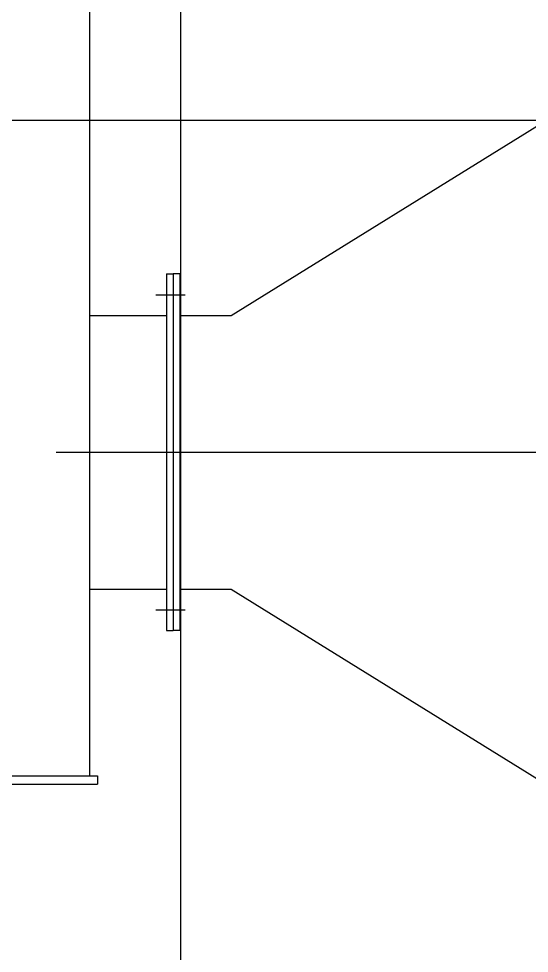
# Model space of a CAD drawing. Header units: millimetres. Extents: x 198973 to 319987, y 50799 to 202761.
# Drawn here: x 212971 to 213587, y 87099 to 88226 of the extents above; entities that cross this region are included whole.
import ezdxf

# ---------------------------------------------------------------- set-up
doc = ezdxf.new("R2010")
doc.units = ezdxf.units.MM
doc.header["$LTSCALE"] = 1000
doc.linetypes.add('CENTER', pattern=[2, 1.25, -0.25, 0.25, -0.25])
doc.linetypes.add('DOTE', pattern=[2.42, 2, -0.2, 0.02, -0.2])
doc.layers.add('DOTE', color=8, linetype='CENTER')
doc.layers.add('PUB_HATCH', color=8, linetype='Continuous')

msp = doc.modelspace()

# ---------------------------------------------------------------- linework, layer by layer
at = {"layer": 'DOTE', "linetype": 'DOTE'}
for p, q in [((213166.2, 103063.8), (213166.2, 79066.4)), ((221208, 88103.4), (204762, 88103.4)), ((213016.1, 87703.4), (213982.3, 87703.4))]:
    msp.add_line(p, q, dxfattribs=at)
at = {"layer": 'PUB_HATCH'}
for p, q in [((213056.2, 88750.7), (213056.2, 87313.4)), ((213056.2, 88575.9), (213056.2, 87443.4)), ((213227.2, 87868.4), (213616.2, 88109.4)), ((213149.2, 87918.4), (213157.2, 87918.4)), ((213149.2, 87918.4), (213149.2, 87488.4)), ((213165.2, 87918.4), (213157.2, 87918.4)), ((213157.2, 87918.4), (213157.2, 87488.4)), ((213157.2, 87918.4), (213157.2, 87488.4)), ((213165.2, 87918.4), (213165.2, 87488.4)), ((213056.2, 87868.4), (213149.2, 87868.4)), ((213165.2, 87868.4), (213227.2, 87868.4)), ((213056.2, 87538.4), (213149.2, 87538.4)), ((213165.2, 87538.4), (213227.2, 87538.4)), ((213227.2, 87538.4), (213616.2, 87297.4)), ((213149.2, 87488.4), (213157.2, 87488.4)), ((213165.2, 87488.4), (213157.2, 87488.4)), ((209966.2, 87313.4), (213066.2, 87313.4)), ((213066.2, 87313.4), (213066.2, 87303.4)), ((209966.2, 87303.4), (213066.2, 87303.4))]:
    msp.add_line(p, q, dxfattribs=at)
at = {"layer": 'PUB_HATCH', "ltscale": 5}
for p, q in [((213136.4, 87893.4), (213171.6, 87893.4)), ((213136.4, 87513.4), (213171.6, 87513.4))]:
    msp.add_line(p, q, dxfattribs=at)

doc.saveas('drawing.dxf')
